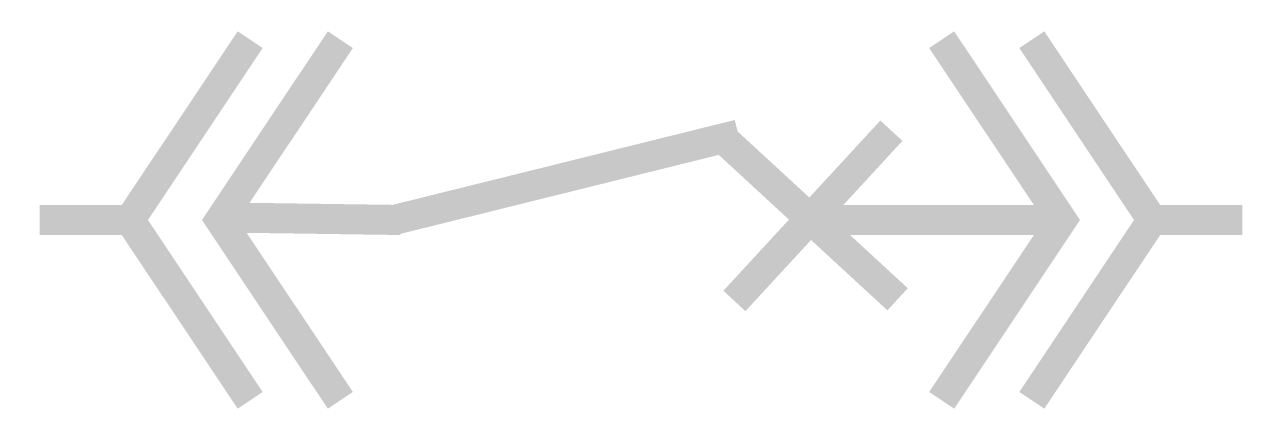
# Model space of a CAD drawing. Extents: x 2419.964 to 2420.793, y 1063.595 to 1063.858.
import ezdxf

# ---------------------------------------------------------------- set-up
doc = ezdxf.new("R2010")
doc.units = 0

msp = doc.modelspace()

# ---------------------------------------------------------------- linework, layer by layer
at = {"color": 0, "linetype": 'Continuous'}
for points in [[(2420.11594, 1063.84798, 0.02022, 0.02022, 0), (2420.03506, 1063.72666, 0.02022, 0.02022, 0), (2420.11594, 1063.60533, 0.02022, 0.02022, 0)], [(2420.17661, 1063.84798, 0.02022, 0.02022, 0), (2420.09572, 1063.72666, 0.02022, 0.02022, 0), (2420.17661, 1063.60533, 0.02022, 0.02022, 0)], [(2420.58103, 1063.84798, 0.02022, 0.02022, 0), (2420.66191, 1063.72666, 0.02022, 0.02022, 0), (2420.58103, 1063.60533, 0.02022, 0.02022, 0)], [(2420.64169, 1063.84798, 0.02022, 0.02022, 0), (2420.72257, 1063.72666, 0.02022, 0.02022, 0), (2420.64169, 1063.60533, 0.02022, 0.02022, 0)]]:
    msp.add_lwpolyline(points, format="xyseb", dxfattribs=at)
at = {"color": 0, "linetype": 'Continuous', "const_width": 0.02022}
for points in [[(2420.44429, 1063.78414), (2420.21326, 1063.7268)], [(2420.54723, 1063.78674), (2420.44164, 1063.6722)], [(2420.43686, 1063.7789), (2420.5514, 1063.67331)], [(2420.04304, 1063.72666), (2419.9744, 1063.72666)], [(2420.21705, 1063.72666), (2420.09548, 1063.72839)], [(2420.66239, 1063.72666), (2420.5066, 1063.72666)], [(2420.78324, 1063.72666), (2420.71406, 1063.72666)]]:
    msp.add_lwpolyline(points, dxfattribs=at)

doc.saveas('drawing.dxf')
